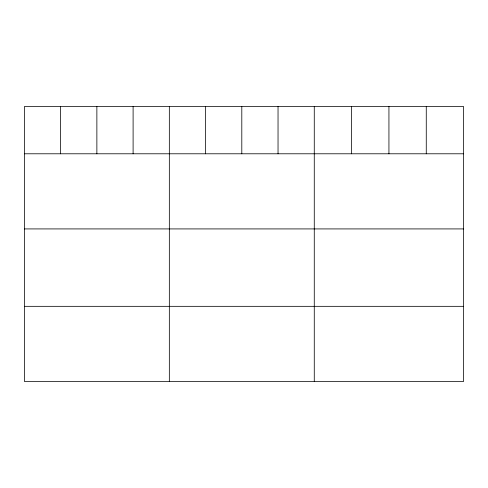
<?xml version="1.0" encoding="UTF-8"?>
<svg xmlns="http://www.w3.org/2000/svg" width="488" height="488" viewBox="0 0 488 488"><rect width="100%" height="100%" fill="white"/><g stroke="black" fill="none" stroke-linecap="round" stroke-linejoin="round"><path stroke-width="0.73" d="M463.6 153.787L463.6 381.457L24.4 381.457L24.4 106.543L463.6 106.543L463.6 153.787L24.4 153.787M24.4 228.921L463.6 228.921M24.4 306.33L463.6 306.33M426.268 106.543L426.268 153.787M388.936 106.543L388.936 153.787M351.604 106.543L351.604 153.787M314.272 106.543L314.272 381.457M278.038 106.543L278.038 153.787M241.804 106.543L241.804 153.787M205.57 106.543L205.57 153.787M169.336 106.543L169.336 381.457M133.102 106.543L133.102 153.787M96.868 106.543L96.868 153.787M60.634 106.543L60.634 153.787"/></g></svg>
